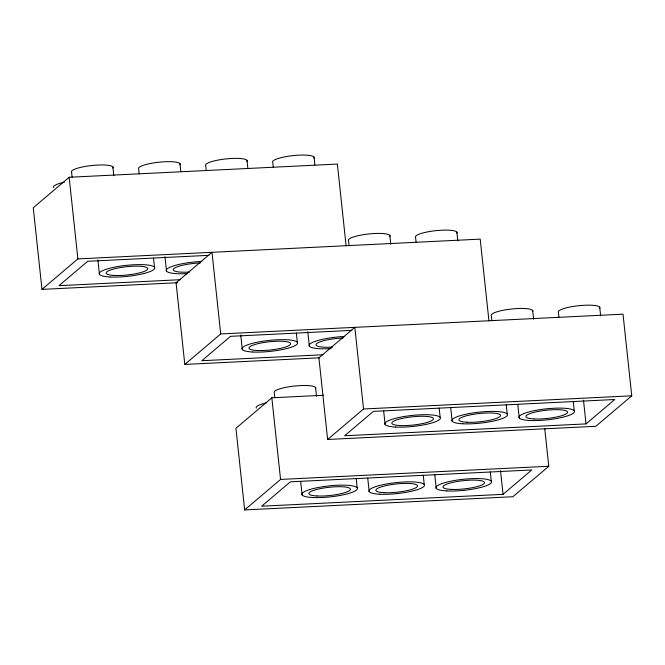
<?xml version="1.0" encoding="UTF-8"?>
<svg xmlns="http://www.w3.org/2000/svg" width="665" height="665" viewBox="0 0 665 665"><rect width="100%" height="100%" fill="white"/><g stroke="black" fill="none" stroke-linecap="round" stroke-linejoin="round"><path stroke-width="1" d="M346.091 245.718L337.371 164.08L69.16 177.264L33.25 207.746L41.978 289.383L177.63 282.716M41.978 289.383L77.88 258.901L480.196 239.126L488.925 320.763M220.714 333.946L211.985 252.309L176.075 282.791L184.804 364.428L220.714 333.946L623.022 314.171L631.75 395.808L595.84 426.29L327.629 439.474L318.909 357.837L354.819 327.355L363.539 408.992L327.629 439.474M323.614 395.251L271.835 397.803L235.925 428.285L244.654 509.922L512.856 496.738L548.766 466.256L544.735 428.501M244.654 509.922L280.555 479.432L548.766 466.256M503.039 494.353L531.767 469.964L290.381 481.826L261.653 506.215L503.039 494.353L500.504 470.637M586.023 423.904L614.751 399.515L373.364 411.377L344.636 435.766L586.023 423.904L583.488 400.197M208.918 255.327L87.705 261.287L58.977 285.676L180.19 279.716M351.743 330.372L230.531 336.332L201.803 360.721L323.015 354.761M184.804 364.428L319.424 357.812M363.539 408.992L631.75 395.808M599.714 307.172L600.653 315.917M573.28 401.519L574.269 410.795M558.941 317.355L558.425 312.5A20.939 4.14 -6.1 0 1 579.065 305.676A20.939 4.14 -6.1 0 1 599.714 308.261M532.665 310.464L533.596 319.217M517.786 404.495L519.215 417.894M506.231 404.81L507.22 414.087M491.892 320.655L491.369 315.792A20.939 4.14 -6.1 0 1 512.008 308.967A20.939 4.14 -6.1 0 1 532.665 311.553M490.296 471.967L491.294 481.244M456.888 232.127L457.819 240.871M450.729 407.795L452.167 421.194M439.174 408.111L440.163 417.387M416.115 242.309L415.592 237.455A20.939 4.14 -6.1 0 1 436.232 230.63A20.939 4.14 -6.1 0 1 456.888 233.216M434.802 474.943L436.232 488.343M423.248 475.259L424.237 484.536M389.831 235.418L390.771 244.171M383.68 411.086L385.11 424.486M349.059 245.609L348.543 240.747A20.939 4.14 -6.1 0 1 369.183 233.922A20.939 4.14 -6.1 0 1 389.831 236.507M367.745 478.235L369.183 491.635M356.191 478.551L357.188 487.827M314.055 157.081L314.886 164.853M315.576 387.504L316.507 396.249M307.795 331.719L309.333 346.149M296.349 333.065L297.338 342.342M273.282 167.264L272.766 162.41A20.939 4.14 -6.1 0 1 293.406 155.585A20.939 4.14 -6.1 0 1 314.055 158.17M300.696 481.535L302.126 494.935M274.803 397.687L274.279 392.832A20.939 4.14 -6.1 0 1 294.928 386.008A20.939 4.14 -6.1 0 1 315.576 388.593M247.006 160.373L247.837 168.154M271.835 397.803L280.555 479.432M240.738 335.01L242.284 349.441M206.233 170.564L205.709 165.701A20.939 4.14 -6.1 0 1 226.358 158.877A20.939 4.14 -6.1 0 1 247.006 161.462M179.949 163.673L180.78 171.445M164.962 256.673L166.508 271.104M153.515 258.02L154.513 267.297M139.176 173.856L138.661 169.001A20.939 4.14 -6.1 0 1 159.301 162.177A20.939 4.14 -6.1 0 1 179.949 164.754M112.9 166.965L113.831 175.71M97.913 259.965L99.451 274.396M72.128 177.156L71.604 172.293A20.939 4.14 -6.1 0 1 92.252 165.469A20.939 4.14 -6.1 0 1 112.9 168.054M69.16 177.264L77.88 258.901M256.333 408.069A20.939 4.14 -6.1 0 1 266.091 402.982M189.533 272.076A20.939 4.14 -6.1 0 1 173.914 268.535A20.939 4.14 -6.1 0 1 200.298 262.941M187.355 273.623A27.922 5.519 -6.1 0 1 167.214 268.868A27.922 5.519 -6.1 0 1 201.719 261.428M53.649 187.538A20.939 4.14 -6.1 0 1 64.364 182.235M332.359 347.122A20.939 4.14 -6.1 0 1 316.748 343.581A20.939 4.14 -6.1 0 1 343.123 337.986M331.203 348.61A27.922 5.519 -6.1 0 1 309.907 344.029A27.922 5.519 -6.1 0 1 344.545 336.473M446.863 490.928A27.922 5.519 -6.1 0 0 491.294 482.69A27.922 5.519 -6.1 0 0 453.131 480.753A27.922 5.519 -6.1 0 0 446.863 490.928M451.086 489.39A20.939 4.14 -6.1 0 0 484.411 483.214A20.939 4.14 -6.1 0 0 455.791 481.768A20.939 4.14 -6.1 0 0 451.086 489.39M312.758 497.52A27.922 5.519 -6.1 0 0 357.188 489.282A27.922 5.519 -6.1 0 0 319.025 487.345A27.922 5.519 -6.1 0 0 312.758 497.52M316.981 495.982A20.939 4.14 -6.1 0 0 350.305 489.806A20.939 4.14 -6.1 0 0 321.685 488.359A20.939 4.14 -6.1 0 0 316.981 495.982M379.806 494.22A27.922 5.519 -6.1 0 0 424.237 485.982A27.922 5.519 -6.1 0 0 386.082 484.054A27.922 5.519 -6.1 0 0 379.806 494.22M384.038 492.69A20.939 4.14 -6.1 0 0 417.354 486.506A20.939 4.14 -6.1 0 0 388.734 485.059A20.939 4.14 -6.1 0 0 384.038 492.69M110.082 276.981A27.922 5.519 -6.1 0 0 154.513 268.743A27.922 5.519 -6.1 0 0 116.35 266.806A27.922 5.519 -6.1 0 0 110.082 276.981M114.305 275.451A20.939 4.14 -6.1 0 0 147.63 269.267A20.939 4.14 -6.1 0 0 119.01 267.82A20.939 4.14 -6.1 0 0 114.305 275.451M252.908 352.026A27.922 5.519 -6.1 0 0 297.338 343.788A27.922 5.519 -6.1 0 0 259.184 341.852A27.922 5.519 -6.1 0 0 252.908 352.026M257.139 350.497A20.939 4.14 -6.1 0 0 290.455 344.312A20.939 4.14 -6.1 0 0 261.835 342.866A20.939 4.14 -6.1 0 0 257.139 350.497M529.847 420.48A27.922 5.519 -6.1 0 0 574.269 412.242A27.922 5.519 -6.1 0 0 536.115 410.313A27.922 5.519 -6.1 0 0 529.847 420.48M534.07 418.95A20.939 4.14 -6.1 0 0 567.395 412.766A20.939 4.14 -6.1 0 0 538.775 411.319A20.939 4.14 -6.1 0 0 534.07 418.95M395.742 427.071A27.922 5.519 -6.1 0 0 440.172 418.834A27.922 5.519 -6.1 0 0 402.009 416.897A27.922 5.519 -6.1 0 0 395.742 427.071M399.964 425.542A20.939 4.14 -6.1 0 0 433.289 419.357A20.939 4.14 -6.1 0 0 404.669 417.911A20.939 4.14 -6.1 0 0 399.964 425.542M462.79 423.78A27.922 5.519 -6.1 0 0 507.22 415.542A27.922 5.519 -6.1 0 0 469.058 413.605A27.922 5.519 -6.1 0 0 462.79 423.78M467.013 422.242A20.939 4.14 -6.1 0 0 500.338 416.066A20.939 4.14 -6.1 0 0 471.718 414.611A20.939 4.14 -6.1 0 0 467.013 422.242"/></g></svg>
